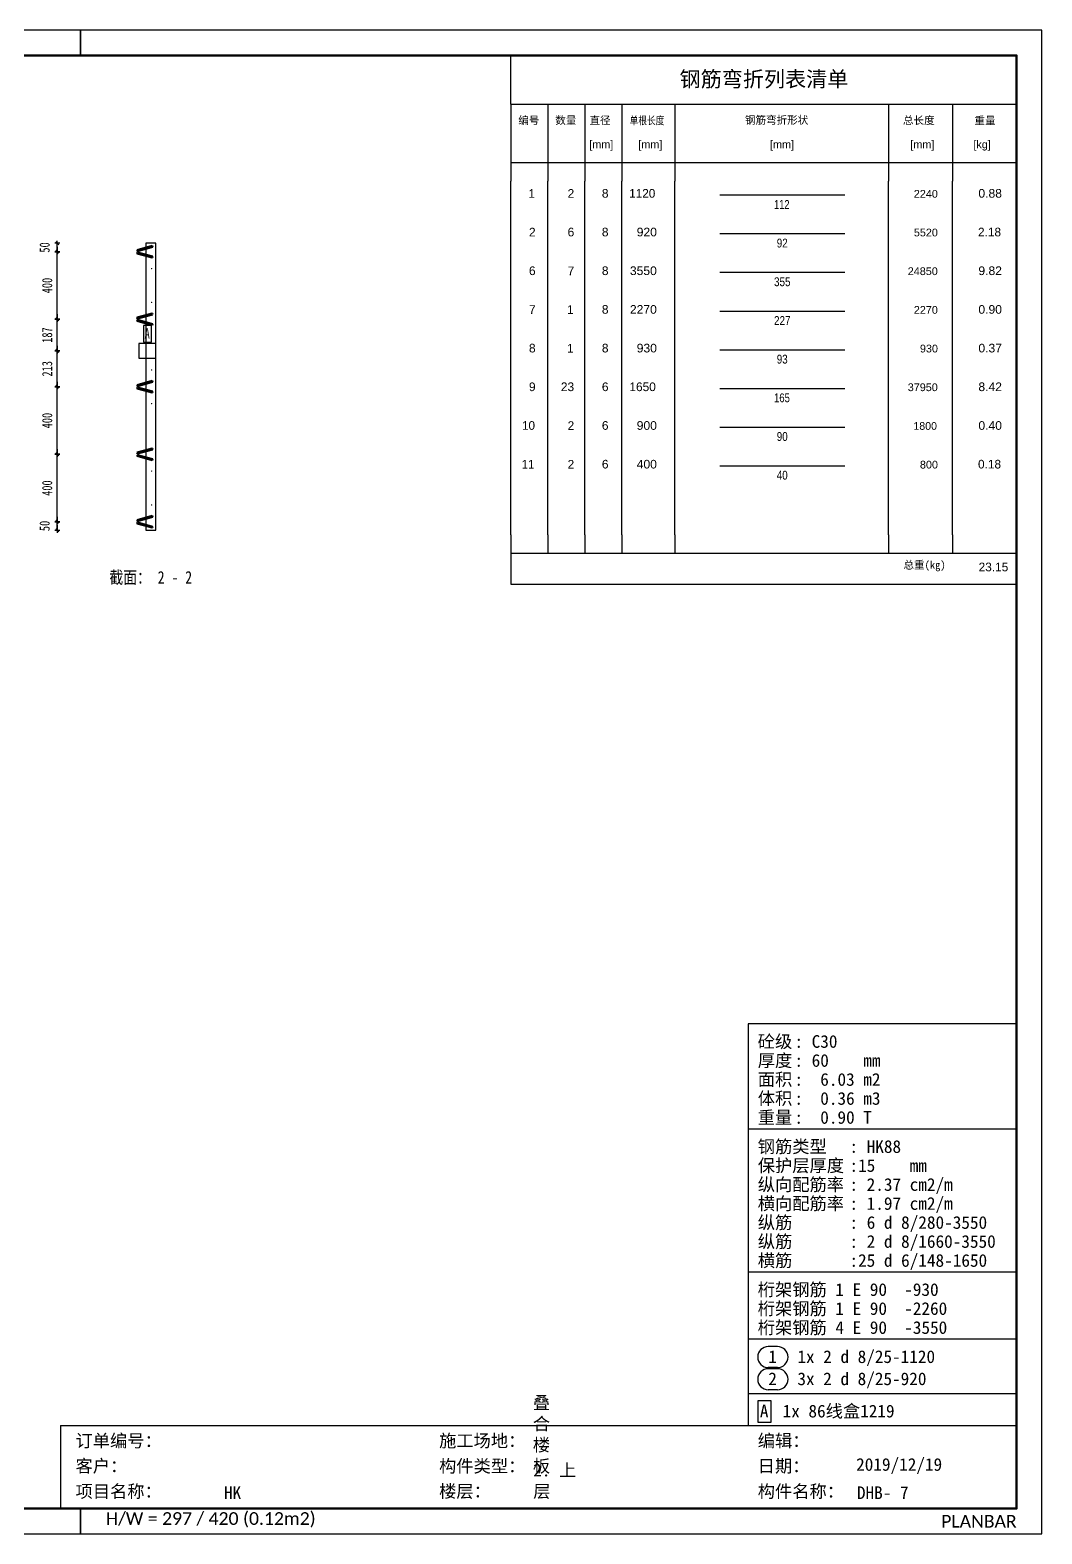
# Model space of a CAD drawing. Header units: millimetres. Extents: x 0 to 12600, y -8910 to 0.
# Drawn here: x 6600 to 12600, y -8910 to 0 of the extents above; entities that cross this region are included whole.
import ezdxf

# ---------------------------------------------------------------- set-up
doc = ezdxf.new("R2010")
doc.units = ezdxf.units.MM
doc.header["$PDMODE"] = 65
for name, color, linetype, lineweight in [('Dimension line_ general', 7, 'Continuous', 25), ('Slab_ girders', 7, 'Continuous', 25), ('Slab_ longit. bars at bottom', 7, 'Continuous', 25), ('Standard', 7, 'Continuous', 25)]:
    doc.layers.add(name, color=color, linetype=linetype, lineweight=lineweight)
doc.styles.add('ARIAL', font='ARIAL.TTF')
doc.styles.add('Calibri', font='calibri.ttf')
doc.styles.add('宋体', font='宋体')
doc.styles.add('黑体', font='黑体')
doc.dimstyles.new('DIMSTYLE_3', dxfattribs={"dimtxt": 60, "dimasz": 30, "dimexe": 0, "dimexo": 0.001, "dimgap": 30, "dimtad": 2, "dimdec": 0, "dimrnd": 1, "dimzin": 12, "dimdsep": 46, "dimtxsty": '宋体', "dimblk1": 'ALL_ML_STRICH', "dimblk2": 'ALL_ML_STRICH', "dimsah": 1, "dimcen": 0, "dimse1": 1, "dimse2": 1, "dimclrd": 7, "dimclre": 7, "dimclrt": 7, "dimadec": 0, "dimazin": 0, "dimtfac": 1, "dimtdec": 0, "dimtix": 1, "dimtmove": 2, "dimatfit": 3, "dimfxl": 0, "dimtzin": 0, "dimlwd": 0, "dimlwe": 25, "dimarcsym": 0})
doc.dimstyles.new('DIMSTYLE_6', dxfattribs={"dimtxt": 60, "dimasz": 30, "dimexe": 0, "dimexo": 0.001, "dimgap": 30, "dimtad": 2, "dimdec": 0, "dimrnd": 1, "dimzin": 12, "dimdsep": 46, "dimtxsty": '宋体', "dimblk1": 'ALL_ML_STRICH', "dimblk2": 'ALL_ML_STRICH', "dimsah": 1, "dimcen": 0, "dimse1": 1, "dimse2": 1, "dimclrd": 7, "dimclre": 7, "dimclrt": 7, "dimadec": 0, "dimazin": 0, "dimtfac": 1, "dimtdec": 0, "dimtix": 1, "dimtmove": 2, "dimatfit": 3, "dimfxl": 0, "dimtvp": 1.2, "dimtzin": 0, "dimlwd": 0, "dimlwe": 25, "dimarcsym": 0})
doc.dimstyles.new('DIMSTYLE_7', dxfattribs={"dimtxt": 60, "dimasz": 30, "dimexe": 0, "dimexo": 0.001, "dimgap": 30, "dimtad": 2, "dimdec": 0, "dimrnd": 1, "dimzin": 12, "dimdsep": 46, "dimtxsty": '宋体', "dimblk1": 'ALL_ML_STRICH', "dimblk2": 'ALL_ML_STRICH', "dimsah": 1, "dimcen": 0, "dimse1": 1, "dimse2": 1, "dimclrd": 7, "dimclre": 7, "dimclrt": 7, "dimadec": 0, "dimazin": 0, "dimtfac": 1, "dimtdec": 0, "dimtix": 1, "dimtmove": 2, "dimatfit": 3, "dimfxl": 0, "dimtvp": 1.2, "dimtzin": 0, "dimlwd": 0, "dimlwe": 25, "dimarcsym": 0})

# ---------------------------------------------------------------- blocks, each defined once
blk = doc.blocks.new('ALL_ML_STRICH')
at = {"color": 0, "linetype": 'ByBlock', "lineweight": -2}
for p, q in [((-1, 0), (0.5, 0)), ((-0.3, -0.3), (0.3, 0.3)), ((0, -0.5), (0, 0.5))]:
    blk.add_line(p, q, dxfattribs=at)
blk = doc.blocks.new('*D12')
at = {"layer": 'DEFPOINTS', "color": 7, "linetype": 'Continuous', "lineweight": 25}
for p in [(6762, -2913.3), (6762, -2963.3), (6762, -2963.3)]:
    blk.add_point(p, dxfattribs=at)
at = {"layer": 'Dimension line_ general', "color": 7, "linetype": 'Continuous', "lineweight": -2}
blk.add_line((6762, -2963.3), (6762, -2913.3), dxfattribs=at)
at = {"layer": 'Dimension line_ general', "color": 7, "linetype": 'Continuous', "lineweight": 25, "xscale": 30, "yscale": 30, "zscale": 30}
for p, rotation in [((6762, -2913.3), 90), ((6762, -2963.3), 270)]:
    blk.add_blockref('ALL_ML_STRICH', p, dxfattribs=dict(at, rotation=rotation))
at = {"layer": 'Dimension line_ general', "color": 7, "linetype": 'Continuous', "lineweight": 25, "insert": (6687, -2938), "char_height": 60, "width": 90.023, "attachment_point": 5, "rotation": 90, "style": '宋体'}
blk.add_mtext('\\W0.75;\\A1;{50}', dxfattribs=at)
blk = doc.blocks.new('*D13')
at = {"layer": 'DEFPOINTS', "color": 7, "linetype": 'Continuous', "lineweight": 25}
for p in [(6762, -2513.3), (6762, -2913.3), (6762, -2913.3)]:
    blk.add_point(p, dxfattribs=at)
at = {"layer": 'Dimension line_ general', "color": 7, "linetype": 'Continuous', "lineweight": -2}
blk.add_line((6762, -2913.3), (6762, -2513.3), dxfattribs=at)
at = {"layer": 'Dimension line_ general', "color": 7, "linetype": 'Continuous', "lineweight": 25, "xscale": 30, "yscale": 30, "zscale": 30}
for p, rotation in [((6762, -2513.3), 90), ((6762, -2913.3), 270)]:
    blk.add_blockref('ALL_ML_STRICH', p, dxfattribs=dict(at, rotation=rotation))
at = {"layer": 'Dimension line_ general', "color": 7, "linetype": 'Continuous', "lineweight": 25, "insert": (6702, -2713.7), "char_height": 60, "width": 135.034, "attachment_point": 5, "rotation": 90, "style": '宋体'}
blk.add_mtext('\\W0.75;\\A1;{400}', dxfattribs=at)
blk = doc.blocks.new('*D14')
at = {"layer": 'DEFPOINTS', "color": 7, "linetype": 'Continuous', "lineweight": 25}
for p in [(6762, -2113.3), (6762, -2513.3), (6762, -2513.3)]:
    blk.add_point(p, dxfattribs=at)
at = {"layer": 'Dimension line_ general', "color": 7, "linetype": 'Continuous', "lineweight": -2}
blk.add_line((6762, -2513.3), (6762, -2113.3), dxfattribs=at)
at = {"layer": 'Dimension line_ general', "color": 7, "linetype": 'Continuous', "lineweight": 25, "xscale": 30, "yscale": 30, "zscale": 30}
for p, rotation in [((6762, -2113.3), 90), ((6762, -2513.3), 270)]:
    blk.add_blockref('ALL_ML_STRICH', p, dxfattribs=dict(at, rotation=rotation))
at = {"layer": 'Dimension line_ general', "color": 7, "linetype": 'Continuous', "lineweight": 25, "insert": (6702, -2313.7), "char_height": 60, "width": 135.034, "attachment_point": 5, "rotation": 90, "style": '宋体'}
blk.add_mtext('\\W0.75;\\A1;{400}', dxfattribs=at)
blk = doc.blocks.new('*D15')
at = {"layer": 'DEFPOINTS', "color": 7, "linetype": 'Continuous', "lineweight": 25}
for p in [(6762, -1900.4), (6762, -2113.3), (6762, -2113.3)]:
    blk.add_point(p, dxfattribs=at)
at = {"layer": 'Dimension line_ general', "color": 7, "linetype": 'Continuous', "lineweight": -2}
blk.add_line((6762, -2113.3), (6762, -1900.4), dxfattribs=at)
at = {"layer": 'Dimension line_ general', "color": 7, "linetype": 'Continuous', "lineweight": 25, "xscale": 30, "yscale": 30, "zscale": 30}
for p, rotation in [((6762, -1900.4), 90), ((6762, -2113.3), 270)]:
    blk.add_blockref('ALL_ML_STRICH', p, dxfattribs=dict(at, rotation=rotation))
at = {"layer": 'Dimension line_ general', "color": 7, "linetype": 'Continuous', "lineweight": 25, "insert": (6702, -2006.9), "char_height": 60, "width": 135.034, "attachment_point": 5, "rotation": 90, "style": '宋体'}
blk.add_mtext('\\W0.75;\\A1;{213}', dxfattribs=at)
blk = doc.blocks.new('*D16')
at = {"layer": 'DEFPOINTS', "color": 7, "linetype": 'Continuous', "lineweight": 25}
for p in [(6762, -1713.3), (6762, -1900.4), (6762, -1900.4)]:
    blk.add_point(p, dxfattribs=at)
at = {"layer": 'Dimension line_ general', "color": 7, "linetype": 'Continuous', "lineweight": -2}
blk.add_line((6762, -1900.4), (6762, -1713.3), dxfattribs=at)
at = {"layer": 'Dimension line_ general', "color": 7, "linetype": 'Continuous', "lineweight": 25, "xscale": 30, "yscale": 30, "zscale": 30}
for p, rotation in [((6762, -1713.3), 90), ((6762, -1900.4), 270)]:
    blk.add_blockref('ALL_ML_STRICH', p, dxfattribs=dict(at, rotation=rotation))
at = {"layer": 'Dimension line_ general', "color": 7, "linetype": 'Continuous', "lineweight": 25, "insert": (6702, -1807), "char_height": 60, "width": 135.034, "attachment_point": 5, "rotation": 90, "style": '宋体'}
blk.add_mtext('\\W0.75;\\A1;{187}', dxfattribs=at)
blk = doc.blocks.new('*D17')
at = {"layer": 'DEFPOINTS', "color": 7, "linetype": 'Continuous', "lineweight": 25}
for p in [(6762, -1313.3), (6762, -1713.3), (6762, -1713.3)]:
    blk.add_point(p, dxfattribs=at)
at = {"layer": 'Dimension line_ general', "color": 7, "linetype": 'Continuous', "lineweight": -2}
blk.add_line((6762, -1713.3), (6762, -1313.3), dxfattribs=at)
at = {"layer": 'Dimension line_ general', "color": 7, "linetype": 'Continuous', "lineweight": 25, "xscale": 30, "yscale": 30, "zscale": 30}
for p, rotation in [((6762, -1313.3), 90), ((6762, -1713.3), 270)]:
    blk.add_blockref('ALL_ML_STRICH', p, dxfattribs=dict(at, rotation=rotation))
at = {"layer": 'Dimension line_ general', "color": 7, "linetype": 'Continuous', "lineweight": 25, "insert": (6702, -1513.7), "char_height": 60, "width": 135.034, "attachment_point": 5, "rotation": 90, "style": '宋体'}
blk.add_mtext('\\W0.75;\\A1;{400}', dxfattribs=at)
blk = doc.blocks.new('*D18')
at = {"layer": 'DEFPOINTS', "color": 7, "linetype": 'Continuous', "lineweight": 25}
for p in [(6762, -1263.3), (6762, -1313.3), (6762, -1313.3)]:
    blk.add_point(p, dxfattribs=at)
at = {"layer": 'Dimension line_ general', "color": 7, "linetype": 'Continuous', "lineweight": -2}
blk.add_line((6762, -1313.3), (6762, -1263.3), dxfattribs=at)
at = {"layer": 'Dimension line_ general', "color": 7, "linetype": 'Continuous', "lineweight": 25, "xscale": 30, "yscale": 30, "zscale": 30}
for p, rotation in [((6762, -1263.3), 90), ((6762, -1313.3), 270)]:
    blk.add_blockref('ALL_ML_STRICH', p, dxfattribs=dict(at, rotation=rotation))
at = {"layer": 'Dimension line_ general', "color": 7, "linetype": 'Continuous', "lineweight": 25, "insert": (6687, -1288), "char_height": 60, "width": 90.023, "attachment_point": 5, "rotation": 90, "style": '宋体'}
blk.add_mtext('\\W0.75;\\A1;{50}', dxfattribs=at)

msp = doc.modelspace()

# ---------------------------------------------------------------- hatches: boundary and pattern name
at = {"layer": 'Slab_ girders', "linetype": 'Continuous', "lineweight": 50}
for points in [[(7245, -1313.3), (7244.9, -1312.4), (7244.7, -1311.5), (7244.3, -1310.8), (7243.8, -1310), (7243.2, -1309.4), (7242.5, -1308.9), (7241.7, -1308.6), (7240.9, -1308.3), (7240, -1308.3), (7239.1, -1308.3), (7238.3, -1308.6), (7237.5, -1308.9), (7236.8, -1309.4), (7236.2, -1310), (7235.7, -1310.8), (7235.3, -1311.5), (7235.1, -1312.4), (7235, -1313.3), (7235.1, -1314.1), (7235.3, -1315), (7235.7, -1315.8), (7236.2, -1316.5), (7236.8, -1317.1), (7237.5, -1317.6), (7238.3, -1318), (7239.1, -1318.2), (7240, -1318.3), (7240.9, -1318.2), (7241.7, -1318), (7242.5, -1317.6), (7243.2, -1317.1), (7243.8, -1316.5), (7244.3, -1315.8), (7244.7, -1315), (7244.9, -1314.1)], [(7325, -1276.3), (7324.8, -1275.1), (7324.1, -1274.1), (7323.1, -1273.5), (7322, -1273.3), (7320.9, -1273.5), (7319.9, -1274.1), (7319.2, -1275.1), (7319, -1276.3), (7319.2, -1277.4), (7319.9, -1278.4), (7320.9, -1279), (7322, -1279.3), (7323.1, -1279), (7324.1, -1278.4), (7324.8, -1277.4)], [(7325, -1350.3), (7324.8, -1349.1), (7324.1, -1348.1), (7323.1, -1347.5), (7322, -1347.3), (7320.9, -1347.5), (7319.9, -1348.1), (7319.2, -1349.1), (7319, -1350.3), (7319.2, -1351.4), (7319.9, -1352.4), (7320.9, -1353), (7322, -1353.3), (7323.1, -1353), (7324.1, -1352.4), (7324.8, -1351.4)], [(7325, -1676.3), (7324.8, -1675.1), (7324.1, -1674.1), (7323.1, -1673.5), (7322, -1673.3), (7320.9, -1673.5), (7319.9, -1674.1), (7319.2, -1675.1), (7319, -1676.3), (7319.2, -1677.4), (7319.9, -1678.4), (7320.9, -1679), (7322, -1679.3), (7323.1, -1679), (7324.1, -1678.4), (7324.8, -1677.4)], [(7245, -1713.3), (7244.9, -1712.4), (7244.7, -1711.5), (7244.3, -1710.8), (7243.8, -1710), (7243.2, -1709.4), (7242.5, -1708.9), (7241.7, -1708.6), (7240.9, -1708.3), (7240, -1708.3), (7239.1, -1708.3), (7238.3, -1708.6), (7237.5, -1708.9), (7236.8, -1709.4), (7236.2, -1710), (7235.7, -1710.8), (7235.3, -1711.5), (7235.1, -1712.4), (7235, -1713.3), (7235.1, -1714.1), (7235.3, -1715), (7235.7, -1715.8), (7236.2, -1716.5), (7236.8, -1717.1), (7237.5, -1717.6), (7238.3, -1718), (7239.1, -1718.2), (7240, -1718.3), (7240.9, -1718.2), (7241.7, -1718), (7242.5, -1717.6), (7243.2, -1717.1), (7243.8, -1716.5), (7244.3, -1715.8), (7244.7, -1715), (7244.9, -1714.1)], [(7325, -1750.3), (7324.8, -1749.1), (7324.1, -1748.1), (7323.1, -1747.5), (7322, -1747.3), (7320.9, -1747.5), (7319.9, -1748.1), (7319.2, -1749.1), (7319, -1750.3), (7319.2, -1751.4), (7319.9, -1752.4), (7320.9, -1753), (7322, -1753.3), (7323.1, -1753), (7324.1, -1752.4), (7324.8, -1751.4)], [(7245, -2113.3), (7244.9, -2112.4), (7244.7, -2111.5), (7244.3, -2110.8), (7243.8, -2110), (7243.2, -2109.4), (7242.5, -2108.9), (7241.7, -2108.6), (7240.9, -2108.3), (7240, -2108.3), (7239.1, -2108.3), (7238.3, -2108.6), (7237.5, -2108.9), (7236.8, -2109.4), (7236.2, -2110), (7235.7, -2110.8), (7235.3, -2111.5), (7235.1, -2112.4), (7235, -2113.3), (7235.1, -2114.1), (7235.3, -2115), (7235.7, -2115.8), (7236.2, -2116.5), (7236.8, -2117.1), (7237.5, -2117.6), (7238.3, -2118), (7239.1, -2118.2), (7240, -2118.3), (7240.9, -2118.2), (7241.7, -2118), (7242.5, -2117.6), (7243.2, -2117.1), (7243.8, -2116.5), (7244.3, -2115.8), (7244.7, -2115), (7244.9, -2114.1)], [(7325, -2076.3), (7324.8, -2075.1), (7324.1, -2074.1), (7323.1, -2073.5), (7322, -2073.3), (7320.9, -2073.5), (7319.9, -2074.1), (7319.2, -2075.1), (7319, -2076.3), (7319.2, -2077.4), (7319.9, -2078.4), (7320.9, -2079), (7322, -2079.3), (7323.1, -2079), (7324.1, -2078.4), (7324.8, -2077.4)], [(7325, -2150.3), (7324.8, -2149.1), (7324.1, -2148.1), (7323.1, -2147.5), (7322, -2147.3), (7320.9, -2147.5), (7319.9, -2148.1), (7319.2, -2149.1), (7319, -2150.3), (7319.2, -2151.4), (7319.9, -2152.4), (7320.9, -2153), (7322, -2153.3), (7323.1, -2153), (7324.1, -2152.4), (7324.8, -2151.4)], [(7325, -2476.3), (7324.8, -2475.1), (7324.1, -2474.1), (7323.1, -2473.5), (7322, -2473.3), (7320.9, -2473.5), (7319.9, -2474.1), (7319.2, -2475.1), (7319, -2476.3), (7319.2, -2477.4), (7319.9, -2478.4), (7320.9, -2479), (7322, -2479.3), (7323.1, -2479), (7324.1, -2478.4), (7324.8, -2477.4)], [(7245, -2513.3), (7244.9, -2512.4), (7244.7, -2511.5), (7244.3, -2510.8), (7243.8, -2510), (7243.2, -2509.4), (7242.5, -2508.9), (7241.7, -2508.6), (7240.9, -2508.3), (7240, -2508.3), (7239.1, -2508.3), (7238.3, -2508.6), (7237.5, -2508.9), (7236.8, -2509.4), (7236.2, -2510), (7235.7, -2510.8), (7235.3, -2511.5), (7235.1, -2512.4), (7235, -2513.3), (7235.1, -2514.1), (7235.3, -2515), (7235.7, -2515.8), (7236.2, -2516.5), (7236.8, -2517.1), (7237.5, -2517.6), (7238.3, -2518), (7239.1, -2518.2), (7240, -2518.3), (7240.9, -2518.2), (7241.7, -2518), (7242.5, -2517.6), (7243.2, -2517.1), (7243.8, -2516.5), (7244.3, -2515.8), (7244.7, -2515), (7244.9, -2514.1)], [(7325, -2550.3), (7324.8, -2549.1), (7324.1, -2548.1), (7323.1, -2547.5), (7322, -2547.3), (7320.9, -2547.5), (7319.9, -2548.1), (7319.2, -2549.1), (7319, -2550.3), (7319.2, -2551.4), (7319.9, -2552.4), (7320.9, -2553), (7322, -2553.3), (7323.1, -2553), (7324.1, -2552.4), (7324.8, -2551.4)], [(7245, -2913.3), (7244.9, -2912.4), (7244.7, -2911.5), (7244.3, -2910.8), (7243.8, -2910), (7243.2, -2909.4), (7242.5, -2908.9), (7241.7, -2908.6), (7240.9, -2908.3), (7240, -2908.3), (7239.1, -2908.3), (7238.3, -2908.6), (7237.5, -2908.9), (7236.8, -2909.4), (7236.2, -2910), (7235.7, -2910.8), (7235.3, -2911.5), (7235.1, -2912.4), (7235, -2913.3), (7235.1, -2914.1), (7235.3, -2915), (7235.7, -2915.8), (7236.2, -2916.5), (7236.8, -2917.1), (7237.5, -2917.6), (7238.3, -2918), (7239.1, -2918.2), (7240, -2918.3), (7240.9, -2918.2), (7241.7, -2918), (7242.5, -2917.6), (7243.2, -2917.1), (7243.8, -2916.5), (7244.3, -2915.8), (7244.7, -2915), (7244.9, -2914.1)], [(7325, -2876.3), (7324.8, -2875.1), (7324.1, -2874.1), (7323.1, -2873.5), (7322, -2873.3), (7320.9, -2873.5), (7319.9, -2874.1), (7319.2, -2875.1), (7319, -2876.3), (7319.2, -2877.4), (7319.9, -2878.4), (7320.9, -2879), (7322, -2879.3), (7323.1, -2879), (7324.1, -2878.4), (7324.8, -2877.4)], [(7325, -2950.3), (7324.8, -2949.1), (7324.1, -2948.1), (7323.1, -2947.5), (7322, -2947.3), (7320.9, -2947.5), (7319.9, -2948.1), (7319.2, -2949.1), (7319, -2950.3), (7319.2, -2951.4), (7319.9, -2952.4), (7320.9, -2953), (7322, -2953.3), (7323.1, -2953), (7324.1, -2952.4), (7324.8, -2951.4)]]:
    msp.add_hatch(color=7, dxfattribs=at).paths.add_polyline_path(points)
at = {"layer": 'Slab_ longit. bars at bottom', "linetype": 'Continuous', "lineweight": 25}
for points in [[(7325, -1283.3), (7324.7, -1281.7), (7323.8, -1280.4), (7322.5, -1279.6), (7321, -1279.3), (7319.5, -1279.6), (7318.2, -1280.4), (7317.3, -1281.7), (7317, -1283.3), (7317.3, -1284.8), (7318.2, -1286.1), (7319.5, -1287), (7321, -1287.3), (7322.5, -1287), (7323.8, -1286.1), (7324.7, -1284.8)], [(7325, -1413.3), (7324.7, -1411.7), (7323.8, -1410.4), (7322.5, -1409.6), (7321, -1409.3), (7319.5, -1409.6), (7318.2, -1410.4), (7317.3, -1411.7), (7317, -1413.3), (7317.3, -1414.8), (7318.2, -1416.1), (7319.5, -1417), (7321, -1417.3), (7322.5, -1417), (7323.8, -1416.1), (7324.7, -1414.8)], [(7325, -1613.3), (7324.7, -1611.7), (7323.8, -1610.4), (7322.5, -1609.6), (7321, -1609.3), (7319.5, -1609.6), (7318.2, -1610.4), (7317.3, -1611.7), (7317, -1613.3), (7317.3, -1614.8), (7318.2, -1616.1), (7319.5, -1617), (7321, -1617.3), (7322.5, -1617), (7323.8, -1616.1), (7324.7, -1614.8)], [(7325, -2013.3), (7324.7, -2011.7), (7323.8, -2010.4), (7322.5, -2009.6), (7321, -2009.3), (7319.5, -2009.6), (7318.2, -2010.4), (7317.3, -2011.7), (7317, -2013.3), (7317.3, -2014.8), (7318.2, -2016.1), (7319.5, -2017), (7321, -2017.3), (7322.5, -2017), (7323.8, -2016.1), (7324.7, -2014.8)], [(7325, -2213.3), (7324.7, -2211.7), (7323.8, -2210.4), (7322.5, -2209.6), (7321, -2209.3), (7319.5, -2209.6), (7318.2, -2210.4), (7317.3, -2211.7), (7317, -2213.3), (7317.3, -2214.8), (7318.2, -2216.1), (7319.5, -2217), (7321, -2217.3), (7322.5, -2217), (7323.8, -2216.1), (7324.7, -2214.8)], [(7325, -2613.3), (7324.7, -2611.7), (7323.8, -2610.4), (7322.5, -2609.6), (7321, -2609.3), (7319.5, -2609.6), (7318.2, -2610.4), (7317.3, -2611.7), (7317, -2613.3), (7317.3, -2614.8), (7318.2, -2616.1), (7319.5, -2617), (7321, -2617.3), (7322.5, -2617), (7323.8, -2616.1), (7324.7, -2614.8)], [(7325, -2813.3), (7324.7, -2811.7), (7323.8, -2810.4), (7322.5, -2809.6), (7321, -2809.3), (7319.5, -2809.6), (7318.2, -2810.4), (7317.3, -2811.7), (7317, -2813.3), (7317.3, -2814.8), (7318.2, -2816.1), (7319.5, -2817), (7321, -2817.3), (7322.5, -2817), (7323.8, -2816.1), (7324.7, -2814.8)], [(7325, -2943.3), (7324.7, -2941.7), (7323.8, -2940.4), (7322.5, -2939.6), (7321, -2939.3), (7319.5, -2939.6), (7318.2, -2940.4), (7317.3, -2941.7), (7317, -2943.3), (7317.3, -2944.8), (7318.2, -2946.1), (7319.5, -2947), (7321, -2947.3), (7322.5, -2947), (7323.8, -2946.1), (7324.7, -2944.8)]]:
    msp.add_hatch(color=7, dxfattribs=at).paths.add_polyline_path(points)

# ---------------------------------------------------------------- linework, layer by layer
at = {"layer": 'Slab_ girders', "color": 7, "linetype": 'Continuous', "lineweight": 50}
for points in [[(7236.3, -1303.2), (7324.1, -1278.6), (7325.7, -1284.3), (7237.9, -1309), (7236.3, -1303.2)], [(7237.9, -1317.6), (7325.7, -1342.2), (7324.1, -1348), (7236.3, -1323.3), (7237.9, -1317.6)], [(7325.7, -1684.3), (7237.9, -1709), (7236.3, -1703.2), (7324.1, -1678.6), (7325.7, -1684.3)], [(7324.1, -1748), (7236.3, -1723.3), (7237.9, -1717.6), (7325.7, -1742.2), (7324.1, -1748)], [(7236.3, -2103.2), (7324.1, -2078.6), (7325.7, -2084.3), (7237.9, -2109), (7236.3, -2103.2)], [(7237.9, -2117.6), (7325.7, -2142.2), (7324.1, -2148), (7236.3, -2123.3), (7237.9, -2117.6)], [(7236.3, -2503.2), (7324.1, -2478.6), (7325.7, -2484.3), (7237.9, -2509), (7236.3, -2503.2)], [(7237.9, -2517.6), (7325.7, -2542.2), (7324.1, -2548), (7236.3, -2523.3), (7237.9, -2517.6)], [(7236.3, -2903.2), (7324.1, -2878.6), (7325.7, -2884.3), (7237.9, -2909), (7236.3, -2903.2)], [(7237.9, -2917.6), (7325.7, -2942.2), (7324.1, -2948), (7236.3, -2923.3), (7237.9, -2917.6)]]:
    msp.add_lwpolyline(points, dxfattribs=at)
at = {"layer": 'Standard', "color": 6, "linetype": 'Continuous', "lineweight": 35}
for p, q in [((6900, 0), (6900, -150)), ((6900, -8910), (6900, -8760))]:
    msp.add_line(p, q, dxfattribs=at)
at = {"layer": 'Standard', "color": 7, "linetype": 'Continuous', "lineweight": 25}
for p, q in [((9450, -439.7), (9450, -150)), ((9450, -150), (12450, -150)), ((12450, -150), (12450, -439.7)), ((9450, -439.7), (12450, -439.7)), ((9450, -439.7), (9450, -895.3)), ((9669.8, -439.7), (9669.8, -895.3)), ((9889.8, -439.7), (9889.8, -895.3)), ((10109.9, -439.7), (10109.9, -895.3)), ((10423, -439.7), (10423, -895.3)), ((11690.8, -439.7), (11690.8, -895.3)), ((12070.4, -439.7), (12070.4, -895.3)), ((12450, -439.7), (12450, -895.3)), ((9450, -785.2), (12450, -785.2)), ((9450, -1385.1), (9450, -895.3)), ((9669.8, -1385.1), (9669.8, -895.3)), ((9889.8, -1385.1), (9889.8, -895.3)), ((10109.9, -1385.1), (10109.9, -895.3)), ((10423, -1385.1), (10423, -895.3)), ((10690.2, -976.9), (11431.4, -976.9)), ((11690.8, -1385.1), (11690.8, -895.3)), ((12070.4, -1385.1), (12070.4, -895.3)), ((12450, -1385.1), (12450, -895.3)), ((9450, -1614.3), (9450, -1124.5)), ((9669.8, -1614.3), (9669.8, -1124.5)), ((9889.8, -1614.3), (9889.8, -1124.5)), ((10109.9, -1614.3), (10109.9, -1124.5)), ((10423, -1614.3), (10423, -1124.5)), ((11690.8, -1614.3), (11690.8, -1124.5)), ((12070.4, -1614.3), (12070.4, -1124.5)), ((12450, -1614.3), (12450, -1124.5)), ((10690.2, -1206.1), (11431.4, -1206.1)), ((7286, -1263.3), (7286, -2963.3)), ((7346, -1263.3), (7286, -1263.3)), ((7346, -2963.3), (7346, -1263.3)), ((9450, -1843.6), (9450, -1353.7)), ((9669.8, -1843.6), (9669.8, -1353.7)), ((9889.8, -1843.6), (9889.8, -1353.7)), ((10109.9, -1843.6), (10109.9, -1353.7)), ((10423, -1843.6), (10423, -1353.7)), ((11690.8, -1843.6), (11690.8, -1353.7)), ((12070.4, -1843.6), (12070.4, -1353.7)), ((12450, -1843.6), (12450, -1353.7)), ((10690.2, -1435.3), (11431.4, -1435.3)), ((9450, -2072.8), (9450, -1582.9)), ((9669.8, -2072.8), (9669.8, -1582.9)), ((9889.8, -2072.8), (9889.8, -1582.9)), ((10109.9, -2072.8), (10109.9, -1582.9)), ((10423, -2072.8), (10423, -1582.9)), ((11690.8, -2072.8), (11690.8, -1582.9)), ((12070.4, -2072.8), (12070.4, -1582.9)), ((12450, -2072.8), (12450, -1582.9)), ((10690.2, -1664.5), (11431.4, -1664.5)), ((7346, -1857.4), (7246, -1857.4)), ((7246, -1857.4), (7246, -1943.4)), ((7346, -1943.4), (7346, -1857.4)), ((9450, -2302), (9450, -1812.1)), ((9669.8, -2302), (9669.8, -1812.1)), ((9889.8, -2302), (9889.8, -1812.1)), ((10109.9, -2302), (10109.9, -1812.1)), ((10423, -2302), (10423, -1812.1)), ((11690.8, -2302), (11690.8, -1812.1)), ((12070.4, -2302), (12070.4, -1812.1)), ((12450, -2302), (12450, -1812.1)), ((7246, -1943.4), (7346, -1943.4)), ((10690.2, -1893.7), (11431.4, -1893.7)), ((9450, -2531.2), (9450, -2041.4)), ((9669.8, -2531.2), (9669.8, -2041.4)), ((9889.8, -2531.2), (9889.8, -2041.4)), ((10109.9, -2531.2), (10109.9, -2041.4)), ((10423, -2531.2), (10423, -2041.4)), ((11690.8, -2531.2), (11690.8, -2041.4)), ((12070.4, -2531.2), (12070.4, -2041.4)), ((12450, -2531.2), (12450, -2041.4)), ((10690.2, -2123), (11431.4, -2123)), ((9450, -2760.4), (9450, -2270.6)), ((9669.8, -2760.4), (9669.8, -2270.6)), ((9889.8, -2760.4), (9889.8, -2270.6)), ((10109.9, -2760.4), (10109.9, -2270.6)), ((10423, -2760.4), (10423, -2270.6)), ((11690.8, -2760.4), (11690.8, -2270.6)), ((12070.4, -2760.4), (12070.4, -2270.6)), ((12450, -2760.4), (12450, -2270.6)), ((10690.2, -2352.2), (11431.4, -2352.2)), ((9450, -2989.7), (9450, -2499.8)), ((9669.8, -2989.7), (9669.8, -2499.8)), ((9889.8, -2989.7), (9889.8, -2499.8)), ((10109.9, -2989.7), (10109.9, -2499.8)), ((10423, -2989.7), (10423, -2499.8)), ((10690.2, -2581.4), (11431.4, -2581.4)), ((11690.8, -2989.7), (11690.8, -2499.8)), ((12070.4, -2989.7), (12070.4, -2499.8)), ((12450, -2989.7), (12450, -2499.8)), ((7286, -2963.3), (7346, -2963.3)), ((9450, -2989.7), (9450, -3099.7)), ((9669.8, -2989.7), (9669.8, -3099.7)), ((9889.8, -2989.7), (9889.8, -3099.7)), ((10109.9, -2989.7), (10109.9, -3099.7)), ((10423, -2989.7), (10423, -3099.7)), ((11690.8, -2989.7), (11690.8, -3099.7)), ((12070.4, -2989.7), (12070.4, -3099.7)), ((12450, -2989.7), (12450, -3099.7)), ((9450, -3099.7), (12450, -3099.7)), ((9450, -3099.7), (9450, -3283.1)), ((12450, -3283.1), (12450, -3099.7)), ((9450, -3283.1), (12450, -3283.1)), ((10858.8, -5887.3), (10858.8, -8268.5)), ((12450, -5887.3), (10858.8, -5887.3)), ((12450, -8268.5), (12450, -5887.3)), ((10858.8, -6509.8), (12450, -6509.8)), ((10858.8, -7357.3), (12450, -7357.3)), ((10858.8, -7754.8), (12450, -7754.8)), ((11032, -7799.8), (10977.5, -7799.8)), ((11032, -7924.8), (10977.5, -7924.8)), ((11032, -7931), (10977.5, -7931)), ((10858.8, -8077.3), (12450, -8077.3)), ((11032, -8056), (10977.5, -8056)), ((6780, -8268.5), (12450, -8268.5)), ((6780, -8268.5), (6780, -8760)), ((10858.8, -8268.5), (12450, -8268.5)), ((12450, -8760), (12450, -8268.5)), ((6780, -8760), (12450, -8760))]:
    msp.add_line(p, q, dxfattribs=at)
msp.add_lwpolyline([(0, -8910), (12600, -8910), (12600, 0), (0, 0), (0, -8910)], close=True, dxfattribs=at)
at = {"layer": 'Standard', "color": 5, "linetype": 'Continuous', "lineweight": 50}
msp.add_lwpolyline([(150, -8760), (12450, -8760), (12450, -150), (150, -150), (150, -8760)], close=True, dxfattribs=at)
at = {"layer": 'Standard', "color": 7, "linetype": 'Continuous', "lineweight": 25}
for points in [[(7272, -1849.4), (7319.9, -1849.4), (7319.9, -1749.4), (7272, -1749.4), (7272, -1849.4)], [(10915, -8247.3), (10994.5, -8247.3), (10994.5, -8122.3), (10915, -8122.3), (10915, -8247.3)]]:
    msp.add_lwpolyline(points, dxfattribs=at)
for centre, start, end in [((10977.5, -7862.3), 90, 270), ((11032, -7862.3), 270, 90), ((10977.5, -7993.5), 90, 270), ((11032, -7993.5), 270, 90)]:
    msp.add_arc(centre, 62.5, start, end, dxfattribs=at)

# ---------------------------------------------------------------- texts
for s, insert, char_height, width, attachment_point, style in [('钢筋弯折列表清单', (10451.5, -346.6), 91.69, 1143.943, 7, '宋体'), ('编号', (9495.3, -563), 45.84, 160.184, 7, '宋体'), ('数量', (9714.6, -563), 45.84, 160.184, 7, '宋体'), ('直径', (9917.5, -563), 45.84, 160.184, 7, '宋体'), ('\\W0.80;单根长度', (10155.6, -563.9), 45.844, 237.957, 7, '宋体'), ('钢筋弯折形状', (10839.1, -561.5), 45.84, 434.709, 7, '宋体'), ('总长度', (11776.1, -563.2), 45.84, 228.815, 7, '宋体'), ('重量', (12199.9, -563), 45.84, 160.184, 7, '宋体'), ('\\W1.00;[mm]', (9916, -713.8), 45.844, 165.106, 7, 'ARIAL'), ('\\W1.00;[mm]', (10206.7, -713.8), 45.844, 165.106, 7, 'ARIAL'), ('\\W1.00;[mm]', (10987.9, -713.8), 45.844, 165.106, 7, 'ARIAL'), ('\\W1.00;[mm]', (11819.7, -713.8), 45.844, 165.106, 7, 'ARIAL'), ('\\W0.99;[kg]', (12193.9, -713.8), 45.844, 126.003, 7, 'ARIAL'), ('\\W0.95;   1', (9499.2, -993.7), 51.345, 124.154, 7, 'ARIAL'), ('\\W0.99;   2', (9728.4, -993.7), 51.345, 125.12, 7, 'ARIAL'), ('\\W0.99;    8', (9911.7, -993.7), 51.345, 145.07, 7, 'ARIAL'), ('\\W0.97;       1120', (10017.5, -993.7), 51.345, 323.908, 7, 'ARIAL'), ('\\W1.00;       2240', (11715.9, -993.7), 45.844, 289.792, 7, 'ARIAL'), ('\\W1.00;      0.88', (12103.7, -993.7), 51.345, 284.677, 7, 'ARIAL'), ('\\W0.75;112', (11011.4, -1059.7), 52.5, 117.457, 7, 'ARIAL'), ('\\W0.99;   2', (9499.2, -1223), 51.345, 125.12, 7, 'ARIAL'), ('\\W0.99;   6', (9728.4, -1223), 51.345, 125.12, 7, 'ARIAL'), ('\\W0.99;    8', (9911.7, -1223), 51.345, 145.07, 7, 'ARIAL'), ('\\W1.00;        920', (10038, -1223), 51.345, 304.601, 7, 'ARIAL'), ('\\W0.79;92', (11027.9, -1288.9), 52.5, 86.058, 7, 'ARIAL'), ('\\W1.00;       5520', (11715.9, -1223), 45.844, 289.792, 7, 'ARIAL'), ('\\W0.98;      2.18', (12103.7, -1223), 51.345, 284.293, 7, 'ARIAL'), ('\\W0.99;   6', (9499.2, -1452.2), 51.345, 125.12, 7, 'ARIAL'), ('\\W0.99;   7', (9728.4, -1452.2), 51.345, 125.12, 7, 'ARIAL'), ('\\W0.99;    8', (9911.7, -1452.2), 51.345, 145.07, 7, 'ARIAL'), ('\\W1.00;       3550', (10017.5, -1452.2), 51.345, 324.567, 7, 'ARIAL'), ('\\W1.00;      24850', (11697.6, -1452.2), 45.844, 307.618, 7, 'ARIAL'), ('\\W1.00;      9.82', (12103.7, -1452.2), 51.345, 284.677, 7, 'ARIAL'), ('\\W0.80;355', (11011.4, -1518.1), 52.5, 118.745, 7, 'ARIAL'), ('\\W0.99;   7', (9499.2, -1681.4), 51.345, 125.12, 7, 'ARIAL'), ('\\W0.95;   1', (9728.4, -1681.4), 51.345, 124.154, 7, 'ARIAL'), ('\\W0.99;    8', (9911.7, -1681.4), 51.345, 145.07, 7, 'ARIAL'), ('\\W1.00;       2270', (10017.5, -1681.4), 51.345, 324.567, 7, 'ARIAL'), ('\\W1.00;       2270', (11715.9, -1681.4), 45.844, 289.792, 7, 'ARIAL'), ('\\W1.00;      0.90', (12103.7, -1681.4), 51.345, 284.677, 7, 'ARIAL'), ('\\W0.75;A', (7279.5, -1827.4), 60, 56.184, 7, '宋体'), ('\\W0.80;227', (11011.4, -1747.3), 52.5, 118.745, 7, 'ARIAL'), ('\\W0.99;   8', (9499.2, -1910.6), 51.345, 125.12, 7, 'ARIAL'), ('\\W0.95;   1', (9728.4, -1910.6), 51.345, 124.154, 7, 'ARIAL'), ('\\W0.99;    8', (9911.7, -1910.6), 51.345, 145.07, 7, 'ARIAL'), ('\\W1.00;        930', (10038, -1910.6), 51.345, 304.601, 7, 'ARIAL'), ('\\W1.00;        930', (11734.3, -1910.6), 45.844, 271.965, 7, 'ARIAL'), ('\\W1.00;      0.37', (12103.7, -1910.6), 51.345, 284.677, 7, 'ARIAL'), ('\\W0.79;93', (11027.9, -1976.6), 52.5, 86.058, 7, 'ARIAL'), ('\\W0.99;   9', (9499.2, -2139.8), 51.345, 125.12, 7, 'ARIAL'), ('\\W0.99;   23', (9688.2, -2139.8), 51.345, 165.058, 7, 'ARIAL'), ('\\W0.99;    6', (9911.7, -2139.8), 51.345, 145.07, 7, 'ARIAL'), ('\\W0.98;       1650', (10017.5, -2139.8), 51.345, 324.233, 7, 'ARIAL'), ('\\W1.00;      37950', (11697.6, -2139.8), 45.844, 307.618, 7, 'ARIAL'), ('\\W1.00;      8.42', (12103.7, -2139.8), 51.345, 284.677, 7, 'ARIAL'), ('\\W0.77;165', (11011.4, -2205.8), 52.5, 118.081, 7, 'ARIAL'), ('\\W0.97;   10', (9459, -2369.1), 51.345, 164.358, 7, 'ARIAL'), ('\\W0.99;    6', (9911.7, -2369.1), 51.345, 145.07, 7, 'ARIAL'), ('\\W1.00;        900', (10038, -2369.1), 51.345, 304.601, 7, 'ARIAL'), ('\\W1.00;      0.40', (12103.7, -2369.1), 51.345, 284.677, 7, 'ARIAL'), ('\\W0.99;   2', (9728.4, -2369.1), 51.345, 125.12, 7, 'ARIAL'), ('\\W0.79;90', (11027.9, -2435), 52.5, 86.058, 7, 'ARIAL'), ('\\W0.98;       1800', (11715.9, -2369.1), 45.844, 289.494, 7, 'ARIAL'), ('\\W0.94;   11', (9459, -2598.3), 51.345, 163.695, 7, 'ARIAL'), ('\\W0.99;   2', (9728.4, -2598.3), 51.345, 125.12, 7, 'ARIAL'), ('\\W0.99;    6', (9911.7, -2598.3), 51.345, 145.07, 7, 'ARIAL'), ('\\W1.00;        400', (10038, -2598.3), 51.345, 304.601, 7, 'ARIAL'), ('\\W1.00;        800', (11734.3, -2598.3), 45.844, 271.965, 7, 'ARIAL'), ('\\W0.98;      0.18', (12103.7, -2598.3), 51.345, 284.293, 7, 'ARIAL'), ('\\W0.79;40', (11027.9, -2664.2), 52.5, 86.058, 7, 'ARIAL'), ('\\A1;{\\f黑体|i0|b0;\\H75.000000;\\W0.800000;\\C7;截面： 2 - 2}\\P', (7316, -3288.3), 75, 555, 8, '黑体'), ('总重(kg)', (11779.3, -3206.8), 45.84, 294.865, 7, '宋体'), ('\\W0.98;   23.15', (12165.9, -3207.4), 51.345, 264.38, 7, 'ARIAL'), ('\\A1;{\\f黑体|i0|b0;\\H75.000000;\\W1.000000;\\C7;砼级}\\P', (10915, -5954.8), 75, 255, 1, '黑体'), ('\\A1;{\\f黑体|i0|b0;\\H75.000000;\\W1.000000;\\C7;: C30}\\P', (11132.5, -5954.8), 75, 312.5, 1, '黑体'), ('\\A1;{\\f黑体|i0|b0;\\H75.000000;\\W1.000000;\\C7;厚度}\\P', (10915, -6067.3), 75, 255, 1, '黑体'), ('\\A1;{\\f黑体|i0|b0;\\H75.000000;\\W1.000000;\\C7;: 60    mm}\\P', (11132.5, -6067.3), 75, 587.5, 1, '黑体'), ('\\A1;{\\f黑体|i0|b0;\\H75.000000;\\W1.000000;\\C7;面积}\\P', (10915, -6179.8), 75, 255, 1, '黑体'), ('\\A1;{\\f黑体|i0|b0;\\H75.000000;\\W1.000000;\\C7;:  6.03 m2}\\P', (11132.5, -6179.8), 75, 587.5, 1, '黑体'), ('\\A1;{\\f黑体|i0|b0;\\H75.000000;\\W1.000000;\\C7;体积}\\P', (10915, -6292.3), 75, 255, 1, '黑体'), ('\\A1;{\\f黑体|i0|b0;\\H75.000000;\\W1.000000;\\C7;:  0.36 m3}\\P', (11132.5, -6292.3), 75, 587.5, 1, '黑体'), ('\\A1;{\\f黑体|i0|b0;\\H75.000000;\\W1.000000;\\C7;重量}\\P', (10915, -6404.8), 75, 255, 1, '黑体'), ('\\A1;{\\f黑体|i0|b0;\\H75.000000;\\W1.000000;\\C7;:  0.90 T}\\P', (11132.5, -6404.8), 75, 532.5, 1, '黑体'), ('\\A1;{\\f黑体|i0|b0;\\H75.000000;\\W1.000000;\\C7;钢筋类型}\\P', (10915, -6577.3), 75, 472.5, 1, '黑体'), ('\\A1;{\\f黑体|i0|b0;\\H75.000000;\\W1.000000;\\C7;: HK88}\\P', (11458.8, -6577.3), 75, 367.5, 1, '黑体'), ('\\A1;{\\f黑体|i0|b0;\\H75.000000;\\W1.000000;\\C7;保护层厚度}\\P', (10915, -6689.8), 75, 581.25, 1, '黑体'), ('\\A1;{\\f黑体|i0|b0;\\H75.000000;\\W1.000000;\\C7;:15    mm}\\P', (11458.8, -6689.8), 75, 532.5, 1, '黑体'), ('\\A1;{\\f黑体|i0|b0;\\H75.000000;\\W1.000000;\\C7;纵向配筋率}\\P', (10915, -6802.3), 75, 581.25, 1, '黑体'), ('\\A1;{\\f黑体|i0|b0;\\H75.000000;\\W1.000000;\\C7;: 2.37 cm2/m}\\P', (11458.8, -6802.3), 75, 697.5, 1, '黑体'), ('\\A1;{\\f黑体|i0|b0;\\H75.000000;\\W1.000000;\\C7;横向配筋率}\\P', (10915, -6914.8), 75, 581.25, 1, '黑体'), ('\\A1;{\\f黑体|i0|b0;\\H75.000000;\\W1.000000;\\C7;: 1.97 cm2/m}\\P', (11458.8, -6914.8), 75, 697.5, 1, '黑体'), ('\\A1;{\\f黑体|i0|b0;\\H75.000000;\\W1.000000;\\C7;纵筋}\\P', (10915, -7027.3), 75, 255, 1, '黑体'), ('\\A1;{\\f黑体|i0|b0;\\H75.000000;\\W1.000000;\\C7;: 6 d 8/280-3550}\\P', (11458.8, -7027.3), 75, 917.5, 1, '黑体'), ('\\A1;{\\f黑体|i0|b0;\\H75.000000;\\W1.000000;\\C7;纵筋}\\P', (10915, -7139.8), 75, 255, 1, '黑体'), ('\\A1;{\\f黑体|i0|b0;\\H75.000000;\\W1.000000;\\C7;: 2 d 8/1660-3550}\\P', (11458.8, -7139.8), 75, 972.5, 1, '黑体'), ('\\A1;{\\f黑体|i0|b0;\\H75.000000;\\W1.000000;\\C7;横筋}\\P', (10915, -7252.3), 75, 255, 1, '黑体'), ('\\A1;{\\f黑体|i0|b0;\\H75.000000;\\W1.000000;\\C7;:25 d 6/148-1650}\\P', (11458.8, -7252.3), 75, 917.5, 1, '黑体'), ('\\A1;{\\f黑体|i0|b0;\\H75.000000;\\W1.000000;\\C7;桁架钢筋 1 E 90  -930}\\P', (10915, -7424.8), 75, 1187.5, 1, '黑体'), ('\\A1;{\\f黑体|i0|b0;\\H75.000000;\\W1.000000;\\C7;桁架钢筋 1 E 90  -2260}\\P', (10915, -7537.3), 75, 1242.5, 1, '黑体'), ('\\A1;{\\f黑体|i0|b0;\\H75.000000;\\W1.000000;\\C7;桁架钢筋 4 E 90  -3550}\\P', (10915, -7649.8), 75, 1242.5, 1, '黑体'), ('1', (10977.5, -7897.3), 75, 93.64, 7, '黑体'), ('\\~', (11094.5, -7897.3), 75, 93.64, 7, '黑体'), ('\\A1;{\\f黑体|i0|b0;\\H75.000000;\\W1.000000;\\C7;1x 2 d 8/25-1120}\\P', (11150, -7822.3), 75, 917.5, 1, '黑体'), ('2', (10977.5, -8028.5), 75, 93.64, 7, '黑体'), ('\\~', (11094.5, -8028.5), 75, 93.64, 7, '黑体'), ('\\A1;{\\f黑体|i0|b0;\\H75.000000;\\W1.000000;\\C7;3x 2 d 8/25-920}\\P', (11150, -7953.5), 75, 862.5, 1, '黑体'), ('叠合楼板', (9581.5, -8553.5), 75, 37.5, 7, '宋体'), ('A', (10927.5, -8219.8), 75, 93.64, 7, '黑体'), ('\\~', (11007, -8219.8), 75, 93.64, 7, '黑体'), ('\\A1;{\\f黑体|i0|b0;\\H75.000000;\\W1.000000;\\C7;1x 86线盒1219}\\P', (11062.5, -8144.8), 75, 750, 1, '黑体'), ('订单编号：', (6870, -8403.5), 75, 587.5, 7, '宋体'), ('施工场地：', (9025.5, -8403.5), 75, 587.5, 7, '宋体'), ('编辑：', (10914.9, -8403.5), 75, 367.5, 7, '宋体'), ('客户：', (6870, -8553.5), 75, 367.5, 7, '宋体'), ('构件类型：', (9025.5, -8553.5), 75, 587.5, 7, '宋体'), ('日期：', (10914.9, -8553.5), 75, 367.5, 7, '宋体'), ('2019/12/19', (11498.2, -8554.3), 75, 37.5, 7, '宋体'), ('2.\\~上层', (9583.7, -8703.5), 75, 37.5, 7, '宋体'), ('项目名称：', (6870, -8703.5), 75, 587.5, 7, '宋体'), ('HK', (7750, -8703.5), 75, 37.5, 7, '宋体'), ('楼层：', (9025.5, -8703.5), 75, 367.5, 7, '宋体'), ('构件名称：', (10914.9, -8703.5), 75, 587.5, 7, '宋体'), ('DHB-\\~7', (11503.1, -8703.5), 75, 37.5, 7, '宋体')]:
    msp.add_mtext(s, dxfattribs=dict(at, insert=insert, char_height=char_height, width=width, attachment_point=attachment_point, style=style))
at = {"layer": 'Standard', "color": 6, "linetype": 'Continuous', "lineweight": 35, "char_height": 75, "style": 'Calibri'}
for s, insert, width, attachment_point in [('\\A1;{\\fCalibri|i0|b0;\\H75.000000;\\W1.000000;\\C6;H/W = 297 / 420 (0.12m2)}\\P', (7050, -8872.5), 1296.313, 7), ('\\A1;{\\fCalibri|i0|b0;\\H75.000000;\\W1.000000;\\C6;PLANBAR}\\P', (12450, -8872.5), 492.283, 9)]:
    msp.add_mtext(s, dxfattribs=dict(at, insert=insert, width=width, attachment_point=attachment_point))

# ---------------------------------------------------------------- dimensions: what is measured, and where the dimension line sits
at = {"layer": 'Dimension line_ general', "color": 7, "linetype": 'Continuous', "lineweight": 25}
for base, p1, p2, dimstyle, picture, middle in [((6762, -1263.3), (6762, -1313.3), (6762, -1263.3), 'DIMSTYLE_7', '*D18', (6687, -1288)), ((6762, -1313.3), (6762, -1713.3), (6762, -1313.3), 'DIMSTYLE_3', '*D17', (6702, -1513.7)), ((6762, -1713.3), (6762, -1900.4), (6762, -1713.3), 'DIMSTYLE_3', '*D16', (6702, -1807)), ((6762, -1900.4), (6762, -2113.3), (6762, -1900.4), 'DIMSTYLE_3', '*D15', (6702, -2006.9)), ((6762, -2113.3), (6762, -2513.3), (6762, -2113.3), 'DIMSTYLE_3', '*D14', (6702, -2313.7)), ((6762, -2513.3), (6762, -2913.3), (6762, -2513.3), 'DIMSTYLE_3', '*D13', (6702, -2713.7)), ((6762, -2913.3), (6762, -2963.3), (6762, -2913.3), 'DIMSTYLE_6', '*D12', (6687, -2938))]:
    dim = msp.add_linear_dim(base=base, p1=p1, p2=p2, angle=90, dimstyle=dimstyle, override={"dimpost": '<>', "dimclrd": 7, "dimclre": 7, "dimclrt": 7, "dimlwd": 0, "dimlwe": 25}, dxfattribs=at)
    dim.commit()
    dim.dimension.update_dxf_attribs({"geometry": picture, "text_midpoint": middle, "dimtype": 160})

doc.saveas('drawing.dxf')
